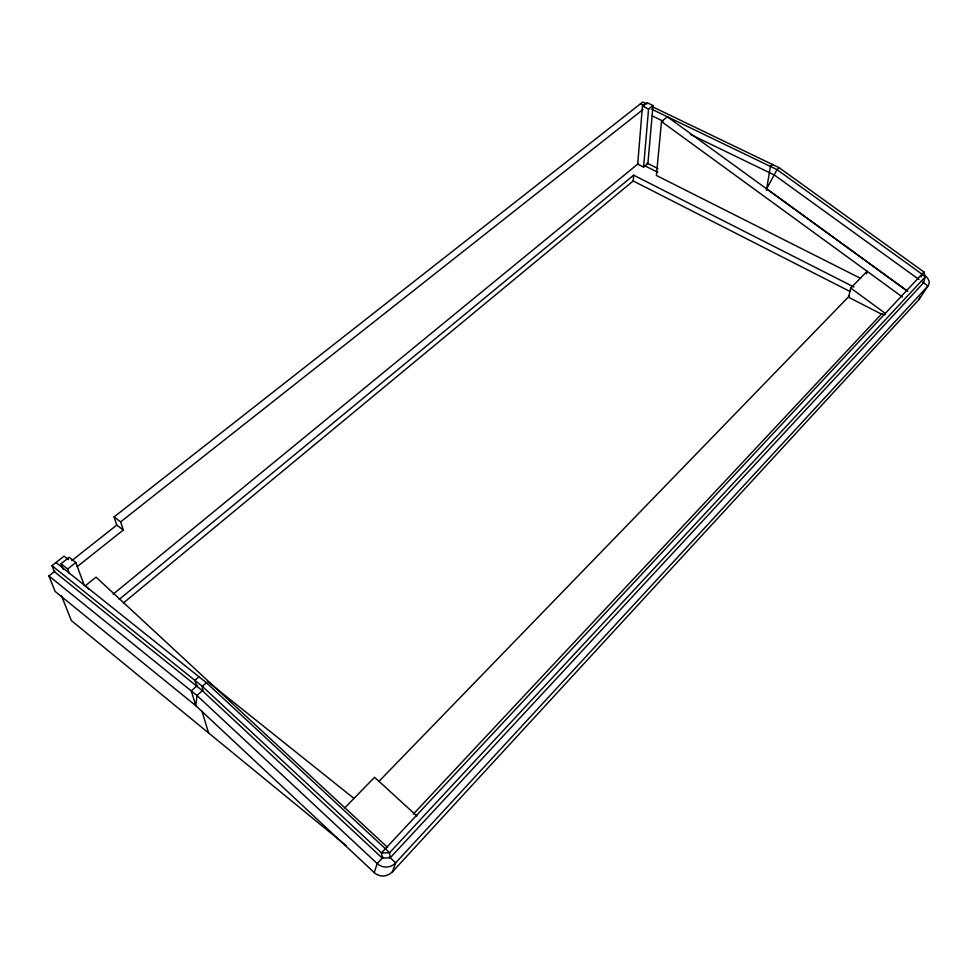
<?xml version="1.0" encoding="UTF-8"?>
<svg xmlns="http://www.w3.org/2000/svg" width="978" height="978" viewBox="0 0 978 978"><rect width="100%" height="100%" fill="white"/><g stroke="black" fill="none" stroke-linecap="round" stroke-linejoin="round"><path stroke-width="1.47" d="M123.436 602.949L633.206 180.954L633.658 175.184L853.965 287.043M642.448 106.101L637.705 164.121L643.597 167.079L647.888 163.534L653.011 105.538L646.898 102.592L642.448 106.101L648.561 109.047L653.011 105.538M643.597 167.079L648.561 109.047M920.09 296.811L918.978 299.525L392.41 871.875L389.244 874.369L385.466 875.775A12.848 12.8 -58.2 0 1 374.232 872.584L195.82 705.713L55.11 591.433L48.9 575.92L54.817 571.262M923.513 282.752L925.261 276.872L923.978 272.018L779.148 167.703L777.021 169.622L766.666 188.778L907.767 291.358L667.375 116.785L661.495 121.529L656.397 175.465L860.726 278.424M766.397 190.49L770.395 166.419M866.447 273.913L867.095 271.285L850.762 288.058L848.586 297.275L881.447 314.097L885.139 314.684M921.264 276.921L922.046 274.182L923.978 272.018M374.232 872.584L377.202 863.562L383.144 857.168M392.398 871.875L395.674 862.853L927.939 285.967A9.511 6.638 28.9 0 0 924.797 275.466M918.978 299.525L927.939 285.967L922.401 281.97M390.222 857.792L923.562 282.801M68.436 559.636L64.071 556.164L51.968 565.675L202.324 686.336L381.506 852.865L389.513 852.84L925.261 276.872L921.997 274.133L381.506 852.865L382.276 858.097L390.198 857.804L389.537 852.816L385.369 848.733L206.37 682.693L56.015 562.497M413.303 814.161L881.899 313.596M378.914 781.41L849.259 296.089M344.855 807.804L374.562 777.29L416.897 816.007M203.228 689.857L196.957 695.517L195.82 705.713L191.26 690.908L197.532 685.285M206.37 682.693L202.324 686.336L202.324 690.676L382.276 858.097M194.915 680.382L198.974 676.752M770.407 166.443L772.522 164.524M119.169 599.428L633.658 175.184M113.179 594.172L638.463 163.485M77.213 566.641L123.277 530.052L120.636 521.885L114.096 516.91L642.693 102.067L646.788 104.035M69.291 573.279L67.653 569.013L75.783 562.57L69.157 557.313L61.015 563.719L63.167 569.282M71.883 560.541L116.785 525.1L114.096 516.91M120.636 521.885L642.949 109.56M652.253 106.663L779.148 167.703M640.468 103.802L644.575 105.783M651.421 109.071L777.021 169.622L921.997 274.133M652.24 115.905L663.133 121.174M690.382 134.377L774.454 175.074L918.99 279.488M647.033 163.106L657.913 168.558M644.172 165.465L657.839 172.324M633.206 180.954L849.882 291.42M661.495 121.529L902.401 296.994M850.762 288.058L885.139 313.278M116.785 525.1L123.277 530.052M61.015 563.719L67.653 569.013M207.422 681.373L353.975 798.415M202.324 690.676L54.316 571.653L51.968 565.675M48.9 575.92L196.957 695.517L377.19 863.562A13.032 13.007 -17.5 0 0 395.674 862.853L389.305 856.936M61.418 595.553L71.345 620.553L346.175 845.652M387.63 847.461L96.027 577.142L85.245 585.834L88.595 588.952M75.783 562.57L84.304 585.394M201.981 711.214L208.583 732.962M194.928 680.37L196.627 686.091"/></g></svg>
